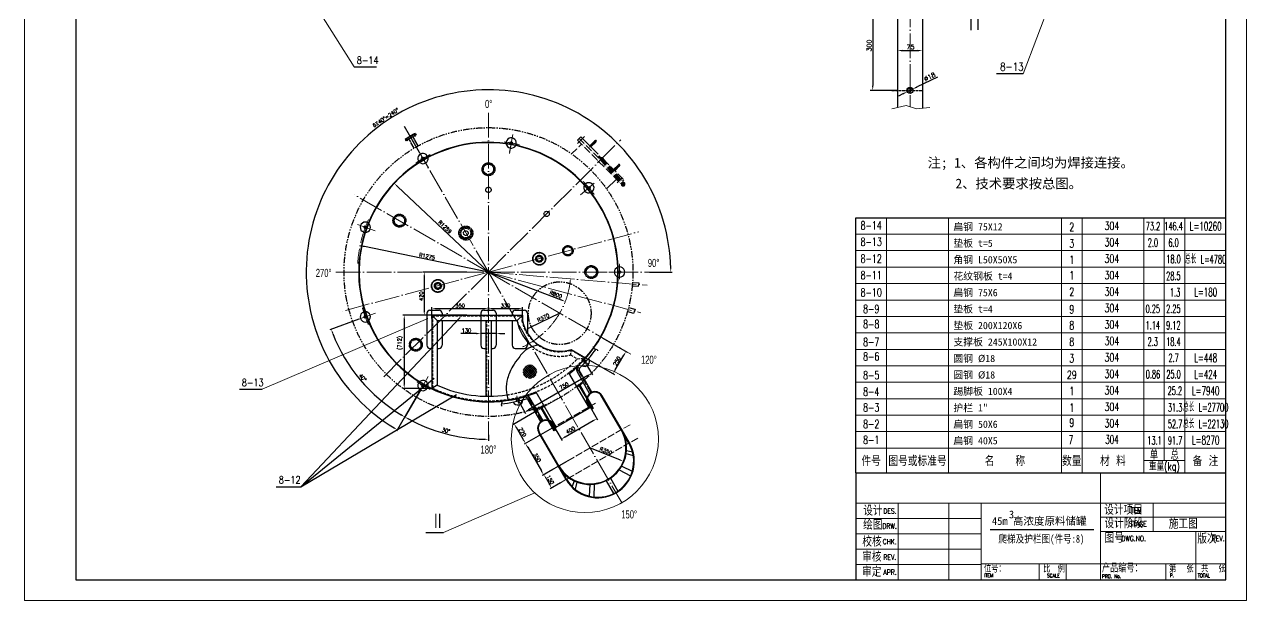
# Model space of a CAD drawing. Header units: inches. Extents: x 14786 to 39415, y 1343 to 18195.
# Drawn here: x 27528 to 39415, y 1384 to 6988 of the extents above; entities that cross this region are included whole.
import ezdxf
from ezdxf.enums import TextEntityAlignment as Align

# ---------------------------------------------------------------- set-up
doc = ezdxf.new("R2010")
doc.units = ezdxf.units.IN
doc.header["$MEASUREMENT"] = 0
for name, pattern in [('ACAD_ISO04W100', [30, 24, -3, 0, -3]), ('ACAD_ISO05W100', [33, 24, -3, 0, -3, 0, -3]), ('DASHED', [0.75, 0.5, -0.25]), ('PHANTOM', [2.5, 1.25, -0.25, 0.25, -0.25, 0.25, -0.25])]:
    doc.linetypes.add(name, pattern=pattern)
for name, color, linetype in [('1', 1, 'ACAD_ISO05W100'), ('2', 3, 'Continuous'), ('3', 2, 'DASHED'), ('4', 7, 'Continuous'), ('5', 6, 'PHANTOM')]:
    doc.layers.add(name, color=color, linetype=linetype)
for name, color, linetype, lineweight in [('TEXT', 3, 'Continuous', 15), ('图层1', 1, 'ACAD_ISO04W100', 18), ('尺寸线', 4, 'Continuous', 9), ('细实线', 4, 'Continuous', 18)]:
    doc.layers.add(name, color=color, linetype=linetype, lineweight=lineweight)
doc.styles.add('HZ', font='TXT', dxfattribs={"width": 0.8, "bigfont": 'HZTXT'})
doc.styles.add('ROMANS', font='ROMANS', dxfattribs={"bigfont": 'HZTXT'})
doc.styles.add('STYLE1', font='SimSun.ttf', dxfattribs={"height": 40})
doc.styles.add('TKFSD', font='mon', dxfattribs={"width": 0.7, "bigfont": 'fsd'})
doc.styles.add('TKGSH', font='romand', dxfattribs={"bigfont": 'gsh'})
doc.dimstyles.new('R30', dxfattribs={"dimscale": 30, "dimtxt": 1.2, "dimasz": 1.4, "dimexe": 0.5, "dimexo": 0, "dimgap": 0.4, "dimtad": 1, "dimdec": 0, "dimzin": 13, "dimdsep": 46, "dimtxsty": 'ROMANS', "dimcen": 30, "dimclrd": 1, "dimclre": 1, "dimclrt": 2, "dimadec": 0, "dimazin": 0, "dimtfac": 1, "dimtdec": 0, "dimtmove": 0, "dimatfit": 1, "dimfxl": 0, "dimtolj": 1, "dimtzin": 0, "dimarcsym": 0})
doc.dimstyles.get("Standard").update_dxf_attribs({"dimtxt": 1.8, "dimasz": 1.9, "dimexe": 1, "dimexo": 0.0625, "dimgap": 0.05, "dimtad": 1, "dimdec": 4, "dimzin": 0, "dimdsep": 46, "dimtxsty": 'ROMANS', "dimcen": 0.09, "dimclrd": 1, "dimclre": 1, "dimclrt": 2, "dimadec": 0, "dimazin": 0, "dimtfac": 1, "dimtdec": 4, "dimtofl": 0, "dimtmove": 0, "dimatfit": 3, "dimfxl": 0, "dimtolj": 1, "dimtzin": 0, "dimarcsym": 0})

# ---------------------------------------------------------------- blocks, each defined once
blk = doc.blocks.new('*D145')
at = {"layer": 'DEFPOINTS', "color": 0}
for p in [(33029, 2869), (33354, 2739)]:
    blk.add_point(p, dxfattribs=at)
at = {"layer": 'TEXT', "color": 1, "lineweight": -2}
blk.add_line((33029, 2869), (33315, 2755), dxfattribs=at)
at = {"layer": 'TEXT', "color": 1}
blk.add_solid([(33317, 2761), (33312, 2748), (33354, 2739)], dxfattribs=at)
at = {"layer": 'TEXT', "color": 2, "insert": (33183, 2840), "char_height": 36, "attachment_point": 5, "rotation": 338.1573, "style": 'ROMANS'}
blk.add_mtext('\\A1;R350', dxfattribs=at)
blk = doc.blocks.new('*D143')
at = {"color": 1, "lineweight": -2}
for p, q in [((32637, 3047), (32389, 2904)), ((32423, 2875), (32556, 2645)), ((32812, 2744), (32564, 2601))]:
    blk.add_line(p, q, dxfattribs=at)
at = {"color": 1}
for points in [[(32429, 2878), (32417, 2871), (32402, 2911)], [(32562, 2648), (32550, 2641), (32577, 2608)]]:
    blk.add_solid(points, dxfattribs=at)
at = {"layer": 'DEFPOINTS', "color": 0}
for p in [(32637, 3047), (32812, 2744), (32577, 2608)]:
    blk.add_point(p, dxfattribs=at)
at = {"color": 2, "insert": (32515, 2775), "char_height": 36, "attachment_point": 5, "rotation": 300, "style": 'ROMANS'}
blk.add_mtext('\\A1;350', dxfattribs=at)
blk = doc.blocks.new('*D144')
at = {"layer": 'DEFPOINTS', "color": 0}
for p in [(32666, 2660), (32741, 2530), (32655, 2480)]:
    blk.add_point(p, dxfattribs=at)
at = {"layer": 'TEXT', "color": 1, "lineweight": -2}
for p, q in [((32666, 2660), (32567, 2602)), ((32601, 2573), (32634, 2516)), ((32741, 2530), (32642, 2472))]:
    blk.add_line(p, q, dxfattribs=at)
at = {"layer": 'TEXT', "color": 1}
for points in [[(32607, 2577), (32595, 2570), (32580, 2610)], [(32640, 2520), (32628, 2513), (32655, 2480)]]:
    blk.add_solid(points, dxfattribs=at)
at = {"layer": 'TEXT', "color": 2, "insert": (32643, 2560), "char_height": 36, "attachment_point": 5, "rotation": 300, "style": 'ROMANS'}
blk.add_mtext('\\A1;150', dxfattribs=at)
blk = doc.blocks.new('*D146')
at = {"layer": 'DEFPOINTS', "color": 0}
for p in [(33042, 3246), (32696, 3046), (32749, 2954)]:
    blk.add_point(p, dxfattribs=at)
at = {"layer": 'TEXT', "color": 1, "lineweight": -2}
for p, q in [((33042, 3246), (33103, 3141)), ((33059, 3133), (32786, 2975)), ((32696, 3046), (32757, 2941))]:
    blk.add_line(p, q, dxfattribs=at)
at = {"layer": 'TEXT', "color": 1}
for points in [[(33056, 3139), (33063, 3127), (33096, 3154)], [(32782, 2981), (32789, 2969), (32749, 2954)]]:
    blk.add_solid(points, dxfattribs=at)
at = {"layer": 'TEXT', "color": 2, "insert": (32840, 3041), "char_height": 36, "attachment_point": 5, "rotation": 30, "style": 'ROMANS'}
blk.add_mtext('\\A1;400', dxfattribs=at)
blk = doc.blocks.new('*D142')
at = {"color": 1, "lineweight": -2}
for p, q in [((32527, 3238), (32279, 3094)), ((32381, 2948), (32313, 3066)), ((32637, 3047), (32389, 2904))]:
    blk.add_line(p, q, dxfattribs=at)
at = {"color": 1}
for points in [[(32319, 3069), (32307, 3062), (32292, 3102)], [(32387, 2951), (32375, 2944), (32402, 2911)]]:
    blk.add_solid(points, dxfattribs=at)
at = {"layer": 'DEFPOINTS', "color": 0}
for p in [(32527, 3238), (32292, 3102), (32637, 3047)]:
    blk.add_point(p, dxfattribs=at)
at = {"color": 2, "insert": (32373, 3022), "char_height": 36, "attachment_point": 5, "rotation": 300, "style": 'ROMANS'}
blk.add_mtext('\\A1;220', dxfattribs=at)
blk = doc.blocks.new('*D148')
at = {"color": 1, "lineweight": -2}
blk.add_line((32041, 4580), (31155, 5413), dxfattribs=at)
at = {"color": 1}
blk.add_solid([(31160, 5418), (31151, 5408), (31125, 5442)], dxfattribs=at)
at = {"layer": 'DEFPOINTS', "color": 0}
for p in [(31125, 5442), (32041, 4580)]:
    blk.add_point(p, dxfattribs=at)
at = {"color": 2, "insert": (31619, 5018), "char_height": 36, "attachment_point": 5, "rotation": 316.7479, "style": 'ROMANS'}
blk.add_mtext('\\A1;R1259', dxfattribs=at)
blk = doc.blocks.new('*D149')
at = {"color": 1, "lineweight": -2}
blk.add_line((32734, 4180), (32439, 4036), dxfattribs=at)
at = {"color": 1}
blk.add_solid([(32436, 4043), (32442, 4030), (32401, 4018)], dxfattribs=at)
at = {"layer": 'DEFPOINTS', "color": 0}
for p in [(32734, 4180), (32401, 4018)]:
    blk.add_point(p, dxfattribs=at)
at = {"color": 2, "insert": (32574, 4135), "char_height": 36, "attachment_point": 5, "rotation": 25.8839, "style": 'ROMANS'}
blk.add_mtext('\\A1;R370', dxfattribs=at)
blk = doc.blocks.new('*D150')
at = {"color": 1, "lineweight": -2}
blk.add_line((32041, 4580), (32749, 4308), dxfattribs=at)
at = {"color": 1}
blk.add_solid([(32752, 4315), (32747, 4302), (32788, 4293)], dxfattribs=at)
at = {"layer": 'DEFPOINTS', "color": 0}
for p in [(32041, 4580), (32788, 4293)]:
    blk.add_point(p, dxfattribs=at)
at = {"color": 2, "insert": (32696, 4361), "char_height": 36, "attachment_point": 5, "rotation": 339.0203, "style": 'ROMANS'}
blk.add_mtext('\\A1;R800', dxfattribs=at)
blk = doc.blocks.new('*D151')
at = {"color": 1, "lineweight": -2}
for p, q in [((33155, 3936), (33392, 3800)), ((33030, 3720), (33267, 3583)), ((33275, 3627), (33358, 3771))]:
    blk.add_line(p, q, dxfattribs=at)
at = {"color": 1}
for points in [[(33352, 3774), (33364, 3767), (33379, 3807)], [(33269, 3631), (33281, 3624), (33254, 3591)]]:
    blk.add_solid(points, dxfattribs=at)
at = {"layer": 'DEFPOINTS', "color": 0}
for p in [(33155, 3936), (33379, 3807), (33030, 3720)]:
    blk.add_point(p, dxfattribs=at)
at = {"color": 2, "insert": (33291, 3714), "char_height": 36, "attachment_point": 5, "rotation": 60, "style": 'ROMANS'}
blk.add_mtext('\\A1;250', dxfattribs=at)
blk = doc.blocks.new('*D152')
at = {"color": 1, "lineweight": -2}
for p, q in [((33008, 3572), (32431, 3239)), ((32995, 3678), (33052, 3580)), ((32346, 3303), (32402, 3205))]:
    blk.add_line(p, q, dxfattribs=at)
at = {"color": 1}
for points in [[(33004, 3578), (33011, 3566), (33044, 3593)], [(32428, 3245), (32435, 3233), (32395, 3218)]]:
    blk.add_solid(points, dxfattribs=at)
at = {"layer": 'DEFPOINTS', "color": 0}
for p in [(32995, 3678), (32346, 3303), (32395, 3218)]:
    blk.add_point(p, dxfattribs=at)
at = {"color": 2, "insert": (32776, 3473), "char_height": 36, "attachment_point": 5, "rotation": 30, "style": 'ROMANS'}
blk.add_mtext('\\A1;750', dxfattribs=at)
blk = doc.blocks.new('*D153')
at = {"color": 1, "lineweight": -2}
for p, q in [((31379, 3432), (31220, 3157)), ((32041, 2996), (32041, 2937))]:
    blk.add_line(p, q, dxfattribs=at)
blk.add_arc((32041, 4580), 1627, 241.4787, 268.5213, dxfattribs=at)
at = {"color": 1}
for points in [[(31261, 3144), (31268, 3156), (31228, 3170)], [(32000, 2960), (31999, 2946), (32041, 2952)]]:
    blk.add_solid(points, dxfattribs=at)
at = {"layer": 'DEFPOINTS', "color": 0}
for p in [(32041, 6127), (31456, 3565), (31379, 3432), (31485, 3050), (32041, 2996)]:
    blk.add_point(p, dxfattribs=at)
at = {"color": 2, "insert": (31628, 3038), "char_height": 36, "attachment_point": 5, "rotation": 345, "style": 'ROMANS'}
blk.add_mtext('\\A1;30°', dxfattribs=at)
blk = doc.blocks.new('*D154')
at = {"color": 1, "lineweight": -2}
blk.add_line((30779, 4120), (30498, 4018), dxfattribs=at)
blk.add_arc((32041, 4579), 1628, 201.4786, 238.5214, dxfattribs=at)
at = {"color": 1}
for points in [[(30520, 3981), (30533, 3986), (30512, 4023)], [(31195, 3198), (31188, 3185), (31227, 3170)]]:
    blk.add_solid(points, dxfattribs=at)
at = {"layer": 'DEFPOINTS', "color": 0}
for p in [(30943, 4180), (30779, 4120), (30681, 3685), (31378, 3432), (31147, 3032)]:
    blk.add_point(p, dxfattribs=at)
at = {"color": 2, "insert": (30818, 3553), "char_height": 36, "attachment_point": 5, "rotation": 310, "style": 'ROMANS'}
blk.add_mtext('\\A1;40°', dxfattribs=at)
blk = doc.blocks.new('*D155')
at = {"color": 1, "lineweight": -2}
for p, q in [((31491, 4129), (31491, 4239)), ((31533, 4224), (31999, 4224)), ((32041, 4234), (32041, 4209))]:
    blk.add_line(p, q, dxfattribs=at)
at = {"color": 1}
for points in [[(31533, 4231), (31533, 4217), (31491, 4224)], [(31999, 4231), (31999, 4217), (32041, 4224)]]:
    blk.add_solid(points, dxfattribs=at)
at = {"layer": 'DEFPOINTS', "color": 0}
for p in [(32041, 4234), (32041, 4224), (31491, 4129)]:
    blk.add_point(p, dxfattribs=at)
at = {"color": 2, "insert": (31766, 4254), "char_height": 36, "attachment_point": 5, "style": 'ROMANS'}
blk.add_mtext('\\A1;550', dxfattribs=at)
blk = doc.blocks.new('*D156')
at = {"color": 1, "lineweight": -2}
for p, q in [((32041, 4186), (32041, 4239)), ((32083, 4224), (32329, 4224)), ((32371, 4160), (32371, 4239))]:
    blk.add_line(p, q, dxfattribs=at)
at = {"color": 1}
for points in [[(32083, 4231), (32083, 4217), (32041, 4224)], [(32329, 4231), (32329, 4217), (32371, 4224)]]:
    blk.add_solid(points, dxfattribs=at)
at = {"layer": 'DEFPOINTS', "color": 0}
for p in [(32041, 4186), (32371, 4224), (32371, 4160)]:
    blk.add_point(p, dxfattribs=at)
at = {"color": 2, "insert": (32206, 4254), "char_height": 36, "attachment_point": 5, "style": 'ROMANS'}
blk.add_mtext('\\A1;330', dxfattribs=at)
blk = doc.blocks.new('*D157')
at = {"color": 1, "lineweight": -2}
for p, q in [((31831, 4580), (31402, 4580)), ((31417, 4538), (31417, 4202)), ((31831, 4160), (31402, 4160))]:
    blk.add_line(p, q, dxfattribs=at)
at = {"color": 1}
for points in [[(31410, 4538), (31424, 4538), (31417, 4580)], [(31410, 4202), (31424, 4202), (31417, 4160)]]:
    blk.add_solid(points, dxfattribs=at)
at = {"layer": 'DEFPOINTS', "color": 0}
for p in [(31831, 4580), (31417, 4160), (31831, 4160)]:
    blk.add_point(p, dxfattribs=at)
at = {"color": 2, "insert": (31387, 4345), "char_height": 36, "attachment_point": 5, "rotation": 90, "style": 'ROMANS'}
blk.add_mtext('\\A1;420', dxfattribs=at)
blk = doc.blocks.new('*D158')
at = {"color": 1, "lineweight": -2}
blk.add_line((32041, 4580), (30834, 4828), dxfattribs=at)
at = {"color": 1}
blk.add_solid([(30835, 4835), (30832, 4821), (30793, 4836)], dxfattribs=at)
at = {"layer": 'DEFPOINTS', "color": 0}
for p in [(30793, 4836), (32041, 4580)]:
    blk.add_point(p, dxfattribs=at)
at = {"color": 2, "insert": (31444, 4733), "char_height": 36, "attachment_point": 5, "rotation": 348.388, "style": 'ROMANS'}
blk.add_mtext('\\A1;R1275', dxfattribs=at)
blk = doc.blocks.new('*D159')
at = {"color": 1, "lineweight": -2}
for p, q in [((31966, 4179), (31966, 3966)), ((32116, 4169), (32116, 3966)), ((31924, 3981), (31771, 3981)), ((32116, 3981), (31966, 3981)), ((32158, 3981), (32200, 3981))]:
    blk.add_line(p, q, dxfattribs=at)
at = {"color": 1}
for points in [[(31924, 3988), (31924, 3974), (31966, 3981)], [(32158, 3988), (32158, 3974), (32116, 3981)]]:
    blk.add_solid(points, dxfattribs=at)
at = {"layer": 'DEFPOINTS', "color": 0}
for p in [(31966, 4179), (32116, 4169), (31966, 3981)]:
    blk.add_point(p, dxfattribs=at)
at = {"color": 2, "insert": (31827, 4011), "char_height": 36, "attachment_point": 5, "style": 'ROMANS'}
blk.add_mtext('\\A1;130', dxfattribs=at)
blk = doc.blocks.new('*D160')
at = {"color": 1, "lineweight": -2}
for p, q in [((31497, 4160), (31207, 4160)), ((31222, 4118), (31222, 3490)), ((31491, 3448), (31207, 3448))]:
    blk.add_line(p, q, dxfattribs=at)
at = {"color": 1}
for points in [[(31215, 4118), (31229, 4118), (31222, 4160)], [(31215, 3490), (31229, 3490), (31222, 3448)]]:
    blk.add_solid(points, dxfattribs=at)
at = {"layer": 'DEFPOINTS', "color": 0}
for p in [(31497, 4160), (31222, 3448), (31491, 3448)]:
    blk.add_point(p, dxfattribs=at)
at = {"color": 2, "insert": (31182, 3890), "char_height": 36, "attachment_point": 5, "rotation": 90, "style": 'ROMANS'}
blk.add_mtext('\\A1;(712)', dxfattribs=at)
blk = doc.blocks.new('*D220')
at = {"layer": '4', "color": 1, "lineweight": -2}
for p, q in [((36410, 6477), (36211, 6380)), ((36072, 6313), (36029, 6292)), ((36115, 6334), (36168, 6360))]:
    blk.add_line(p, q, dxfattribs=at)
at = {"layer": '4', "color": 1}
for points in [[(36069, 6320), (36076, 6306), (36115, 6334)], [(36208, 6388), (36215, 6373), (36168, 6360)]]:
    blk.add_solid(points, dxfattribs=at)
at = {"layer": 'DEFPOINTS', "color": 0}
for p in [(36115, 6334), (36168, 6360)]:
    blk.add_point(p, dxfattribs=at)
at = {"layer": '4', "color": 2, "insert": (36333, 6479), "char_height": 45, "attachment_point": 5, "rotation": 25.9618, "style": 'ROMANS'}
blk.add_mtext('\\A1;%%c18', dxfattribs=at)
blk = doc.blocks.new('*D186')
at = {"layer": '4', "color": 1, "lineweight": -2}
for p, q in [((36020, 6804), (36020, 6709)), ((36263, 6804), (36263, 6709)), ((36068, 6734), (36216, 6734))]:
    blk.add_line(p, q, dxfattribs=at)
at = {"layer": '4', "color": 1}
for points in [[(36068, 6742), (36068, 6726), (36020, 6734)], [(36216, 6742), (36216, 6726), (36263, 6734)]]:
    blk.add_solid(points, dxfattribs=at)
at = {"layer": 'DEFPOINTS', "color": 0}
for p in [(36020, 6806), (36263, 6806), (36263, 6734)]:
    blk.add_point(p, dxfattribs=at)
at = {"layer": '4', "color": 2, "insert": (36147, 6769), "char_height": 45, "attachment_point": 5, "style": 'ROMANS'}
blk.add_mtext('\\A1;75', dxfattribs=at)
blk = doc.blocks.new('*D183')
at = {"layer": '4', "color": 1, "lineweight": -2}
for p, q in [((36019, 7319), (35754, 7319)), ((35779, 7271), (35779, 6394)), ((36019, 6347), (35754, 6347))]:
    blk.add_line(p, q, dxfattribs=at)
at = {"layer": '4', "color": 1}
for points in [[(35771, 7271), (35787, 7271), (35779, 7319)], [(35771, 6394), (35787, 6394), (35779, 6347)]]:
    blk.add_solid(points, dxfattribs=at)
at = {"layer": 'DEFPOINTS', "color": 0}
for p in [(36020, 7319), (35779, 6347), (36020, 6347)]:
    blk.add_point(p, dxfattribs=at)
at = {"layer": '4', "color": 2, "insert": (35744, 6783), "char_height": 45, "attachment_point": 5, "rotation": 90, "style": 'ROMANS'}
blk.add_mtext('\\A1;300', dxfattribs=at)

msp = doc.modelspace()

# ---------------------------------------------------------------- hatches: boundary and pattern name
at = {"layer": '4', "linetype": 'Continuous'}
h = msp.add_hatch(dxfattribs=at)
h.set_pattern_fill('ANSI31', color=256, scale=129.600259, style=0)
h.set_pattern_definition([(45, (17136.521, -1677.642), (-11.455153, 11.455153), [])])
h.paths.add_polyline_path([(36171.5, 6346.6), (36141.7, 6346.6), (36141.7, 6316.8, 0.4142136)])
h.paths.add_polyline_path([(36141.7, 6376.4), (36141.7, 6346.6), (36171.5, 6346.6, 0.4142136)])
h.paths.add_polyline_path([(36141.7, 6376.4, 0.4142136), (36111.9, 6346.6), (36141.7, 6346.6)])
h.paths.add_polyline_path([(36141.7, 6346.6), (36111.9, 6346.6, 0.4142136), (36141.7, 6316.8)])
at = {"layer": '尺寸线'}
h = msp.add_hatch(dxfattribs=at)
h.set_pattern_fill('NET', color=256, scale=120, angle=45, style=0)
h.set_pattern_definition([(45, (25507.836, 7021.659), (-10.606602, 10.606602), []), (135, (25507.836, 7021.659), (-10.606602, -10.606602), [])])
h.paths.add_polyline_path([(32510.6, 3611.3, 1), (32377, 3611.3, 1)])

# ---------------------------------------------------------------- linework, layer by layer
for p, q in [((28028.1, 17994.5), (28028.1, 1584.1)), ((39215.2, 1584.1), (39215.2, 17994.5)), ((35614.2, 2867.1), (35614.2, 5108)), ((35614.2, 5108), (39215.2, 5108)), ((31441.4, 4178.5), (31441.4, 3866.8)), ((31471.4, 4208.5), (31561.4, 4208.5)), ((31591.4, 4178.5), (31591.4, 4159.6)), ((31966.4, 4178.5), (31966.4, 4159.6)), ((31996.4, 4208.5), (32086.4, 4208.5)), ((32116.4, 4178.5), (32116.4, 4159.6)), ((32271.4, 4178.5), (32271.4, 4159.6)), ((32301.4, 4208.5), (32391.4, 4208.5)), ((32421.4, 4178.5), (32421.4, 3982)), ((31491.4, 4159.6), (31491.4, 3447.7)), ((31491.4, 4159.6), (32371.4, 4159.6)), ((31541.4, 4109.6), (31491.4, 4159.6)), ((31541.4, 4109.6), (31541.4, 3479.4)), ((31541.4, 4109.6), (32321.4, 4109.6)), ((31591.4, 4109.6), (31591.4, 3866.8)), ((31966.4, 4109.6), (31966.4, 3866.8)), ((32016.4, 4109.6), (32016.4, 3371.4)), ((32066.4, 4109.6), (32066.4, 3371.4)), ((32116.4, 4109.6), (32116.4, 3866.8)), ((32271.4, 4109.6), (32271.4, 3866.8)), ((32321.4, 4109.6), (32371.4, 4159.6)), ((32321.4, 4109.6), (32321.4, 4102.3)), ((32371.4, 4159.6), (32371.4, 4107.1)), ((32421.4, 4109.6), (32421.4, 3982)), ((31471.4, 3836.8), (31491.4, 3836.8)), ((31541.4, 3836.8), (31561.4, 3836.8)), ((31996.4, 3836.8), (32016.4, 3836.8)), ((32066.4, 3836.8), (32086.4, 3836.8)), ((32301.4, 3836.8), (32391.4, 3836.8)), ((32421.4, 3899.4), (32421.4, 3866.8)), ((32845.4, 3826.7), (32984.6, 3746.4)), ((32821.3, 3598.9), (33020.2, 3254.3)), ((33025.7, 3399.7), (32903.2, 3612)), ((33047.4, 3412.2), (32924.8, 3624.5)), ((31541.4, 3479.4), (31491.4, 3447.7)), ((32921.4, 3475.4), (32996.6, 3345.2)), ((32929.4, 3481.6), (32999.7, 3359.8)), ((32952.3, 3506.2), (32954.8, 3501.8)), ((32549.4, 3124.7), (32426.9, 3337)), ((32571.1, 3137.2), (32448.5, 3349.5)), ((32500.9, 3413.8), (32699.8, 3069.3)), ((33002.1, 3335.7), (33050.8, 3251.4)), ((33003.9, 3352.5), (33059.4, 3256.4)), ((33332, 3044.2), (33142, 3373.3)), ((33412.2, 2917.3), (33147.2, 3376.3)), ((32515.6, 3254.1), (32518.2, 3249.7)), ((32548.3, 3261.6), (32618.7, 3139.8)), ((32557.7, 3265.4), (32632.9, 3135.2)), ((32699.8, 3069.3), (33020.2, 3254.3)), ((33006.9, 3295.3), (33017.4, 3277.1)), ((33009.6, 3272.6), (33022.6, 3280.1)), ((33020.8, 3303.3), (33012.1, 3298.3)), ((33012.1, 3298.3), (33042.1, 3246.4)), ((33018.6, 3257), (33031.6, 3264.5)), ((33042.1, 3246.4), (33059.4, 3256.4)), ((32622.9, 3132.5), (32678.4, 3036.4)), ((32638.3, 3125.7), (32687, 3041.4)), ((32657, 3093.3), (32665.7, 3098.3)), ((32657, 3093.3), (32687, 3041.4)), ((32665.7, 3098.3), (32695.7, 3046.4)), ((32670.9, 3101.3), (32681.4, 3083.1)), ((32795.6, 2561.3), (32530.6, 3020.3)), ((32725.8, 2694.2), (32535.8, 3023.3)), ((32676.2, 3080.1), (32689.2, 3087.6)), ((32695.7, 3046.4), (32678.4, 3036.4)), ((32685.2, 3064.5), (32698.2, 3072)), ((32687, 3041.4), (32695.7, 3046.4)), ((33407, 2914.3), (33364.6, 2987.9)), ((35614.2, 2627), (35614.2, 2867.1)), ((33380.4, 2813), (33449.7, 2793.6)), ((33383.9, 2842.6), (33441.5, 2831.5)), ((32800.8, 2564.3), (32758.3, 2637.9)), ((33314.2, 2656.2), (33423.7, 2597)), ((33337.2, 2691.2), (33440, 2641.7)), ((35614.2, 2627), (35614.2, 1584.1)), ((35614.2, 2627), (39215.2, 2627)), ((35614.2, 2627), (39215.8, 2627)), ((39215.2, 1584.1), (39215.2, 2627)), ((32874.5, 2548.5), (32855.2, 2493)), ((32901.8, 2536.7), (32884.1, 2467)), ((33028.9, 2513.2), (33020.4, 2399.4)), ((33070.7, 2515.7), (33067.3, 2391.2)), ((33184.8, 2549.2), (33256.8, 2424.5)), ((33228.1, 2574.2), (33300.1, 2449.5)), ((36921.2, 2074), (37928.3, 2074)), ((28028.1, 1584.1), (39215.2, 1584.1)), ((35614.2, 1584.1), (39215.2, 1584.1))]:
    msp.add_line(p, q)
at = {"color": 1}
for p, q in [((31369.7, 5743), (31223.8, 5995.8)), ((33609.1, 4579.6), (33829.4, 4579.6)), ((31378.4, 3431.8), (31147.4, 3031.7))]:
    msp.add_line(p, q, dxfattribs=at)
for centre in [(32262.8, 5835.3), (31403.9, 5683.8), (33018.1, 5399.2), (30843.3, 5015.7), (33316.4, 4579.6), (30843.3, 4143.6), (31403.9, 3475.4)]:
    msp.add_circle(centre, 12.5)
for centre, radius, start, end in [((32041.4, 4579.6), 1773, 1.16339, 120), ((32041.3, 4579.9), 1772.7, 120, 238.83642)]:
    msp.add_arc(centre, radius, start, end, dxfattribs=at)
for centre, radius, start, end in [((32041.4, 4579.6), 1262.5, 308.42616, 291.57384), ((32041.4, 4579.6), 1258.5, 308.45313, 291.54687), ((32262.8, 5835.3), 50, 334.43197, 185.56803), ((32262.8, 5835.3), 50, 190.3328, 329.66719), ((31403.9, 5683.8), 50, 14.43197, 225.56803), ((31403.9, 5683.8), 50, 230.3328, 9.66719), ((33018.1, 5399.2), 50, 150.33281, 289.6672), ((33018.1, 5399.2), 50, 294.43197, 145.56803), ((30843.3, 5015.7), 50, 54.43219, 265.56825), ((30843.3, 5015.7), 50, 270.33302, 49.66742), ((33316.4, 4579.6), 50, 110.33258, 249.66698), ((33316.4, 4579.6), 50, 254.43175, 105.56781), ((30843.3, 4143.6), 50, 94.43197, 305.56803), ((30843.3, 4143.6), 50, 310.33281, 89.6672), ((31471.4, 4178.5), 30, 90, 180), ((31561.4, 4178.5), 30, 0, 90), ((31996.4, 4178.5), 30, 90, 180), ((32086.4, 4178.5), 30, 0, 90), ((32301.4, 4178.5), 30, 90, 180), ((32391.4, 4178.5), 30, 360, 90), ((32734.2, 4179.6), 420, 190.60928, 230.96268), ((32734.2, 4179.6), 370, 191.30561, 287.49336), ((31471.4, 3866.8), 30, 180, 270), ((31561.4, 3866.8), 30, 270, 360), ((31996.4, 3866.8), 30, 180, 270), ((32086.4, 3866.8), 30, 270, 360), ((32301.4, 3866.8), 30, 180, 270), ((32391.4, 3866.8), 30, 270, 360), ((32041.4, 4579.6), 1287.5, 313.51598, 324.40355), ((32975.5, 3711.8), 50, 240.49696, 33.71231), ((32940, 3633.3), 42.5, 133.51598, 210), ((32940, 3633.3), 17.5, 133.51598, 210), ((32041.4, 4579.6), 1287.5, 313.51598, 314.89309), ((31403.9, 3475.4), 50, 134.43197, 345.56803), ((31403.9, 3475.4), 50, 350.33281, 129.6672), ((32041.4, 4579.6), 1208.5, 245.56026, 278.51809), ((31940.9, 4753.7), 1606, 306.61476, 309.03115), ((31940.9, 4753.7), 1611, 306.59414, 309.00289), ((32041.4, 4579.6), 1287.5, 275.59645, 286.48402), ((32326, 3336.8), 50, 206.28769, 359.50304), ((32411.7, 3328.3), 42.5, 30, 106.48402), ((32411.7, 3328.3), 17.5, 30, 106.48402), ((33077.1, 3335.8), 81, 30, 210), ((33077.1, 3335.8), 75, 30, 210), ((31940.9, 4753.7), 1606, 290.96885, 293.38524), ((31940.9, 4753.7), 1611, 290.99711, 293.40586), ((32600.8, 3060.8), 81, 30, 210), ((32600.8, 3060.8), 75, 30, 210), ((33028.9, 2869.2), 356, 210, 30), ((33028.9, 2869.2), 350, 210, 30), ((33103.9, 2739.3), 356, 210, 30), ((33103.9, 2739.3), 350, 210, 30)]:
    msp.add_arc(centre, radius, start, end)
for points in [[(33820, 4615.7), (33808, 4615.6), (33814.4, 4579.6)], [(31127, 3068.1), (31120.9, 3057.8), (31154.9, 3044.7)]]:
    msp.add_solid(points, dxfattribs=at)
at = {"layer": '1'}
msp.add_line((35966.2, 6346.6), (36263.2, 6346.6), dxfattribs=at)
at = {"layer": '1', "ltscale": 10}
for p, q in [((31330.5, 5926.6), (31230.3, 5868.8)), ((31230.3, 5868.8), (31237.3, 5856.7)), ((31237, 5885.9), (31254.6, 5855.4)), ((31337.5, 5914.5), (31237.3, 5856.7)), ((31249.3, 5879.7), (31250, 5882.5)), ((31308.8, 5916.4), (31250, 5882.5)), ((31285, 5844.8), (31267.9, 5874.3)), ((31319.5, 5785), (31287.5, 5840.4)), ((31324, 5867.3), (31306.9, 5896.8)), ((31311.6, 5915.7), (31308.8, 5916.4)), ((31312.4, 5929.3), (31329.9, 5898.9)), ((31358.5, 5807.5), (31326.5, 5862.9)), ((31330.5, 5926.6), (31337.5, 5914.5)), ((32939, 5896.6), (32905.9, 5863.5)), ((32908, 5830.5), (32975.2, 5897.7)), ((32939, 5896.6), (33144.6, 5690.9)), ((33024.8, 5794.7), (33092.2, 5862.1)), ((33038.5, 5797.1), (33085.7, 5844.3)), ((33155.9, 5663.6), (33112.1, 5707.4)), ((33115.5, 5696.7), (33128.7, 5683.5)), ((33122.9, 5704), (33136.1, 5690.8)), ((33166.3, 5668.4), (33147.3, 5652)), ((33190.2, 5388.5), (33285.5, 5483.8)), ((33358.4, 5477.2), (33343.8, 5462.7)), ((33326, 5444.8), (33325.3, 5444.1)), ((33369.3, 5451.4), (33334.8, 5417)), ((33334.8, 5451.1), (33366, 5419.9))]:
    msp.add_line(p, q, dxfattribs=at)
at = {"layer": '1', "ltscale": 3}
for p, q in [((32905.9, 5863.5), (33325.3, 5444.1)), ((32922.4, 5880), (33129.5, 5673)), ((33027.2, 5808.4), (33074.4, 5855.6)), ((32850.3, 5728.4), (32945.6, 5823.8)), ((33130.1, 5671.9), (33342.3, 5425.8)), ((33140.5, 5679), (33351.9, 5434)), ((33150.5, 5686.7), (33361.4, 5442.3)), ((33160.8, 5674.8), (33358.4, 5477.2)), ((33256.6, 5562.9), (33324, 5630.3)), ((33259, 5576.6), (33306.2, 5623.8)), ((33270.3, 5565.3), (33317.5, 5612.5)), ((33292.2, 5446.2), (33359.4, 5513.4))]:
    msp.add_line(p, q, dxfattribs=at)
at = {"layer": '1', "ltscale": 10}
msp.add_lwpolyline([(33140.5, 5688.5), (33132.3, 5683.8), (33132.3, 5674.3), (33140.5, 5669.6), (33148.7, 5674.3), (33148.7, 5683.8)], close=True, dxfattribs=at)
for centre, radius in [((33140.5, 5679), 8.19), ((33140.5, 5679), 4.15), ((33351.9, 5434), 12.6)]:
    msp.add_circle(centre, radius, dxfattribs=at)
for centre, radius, start, end in [((33080, 5849.9), 8, 315, 135), ((33119.2, 5700.4), 5.22, 45, 225), ((33140.5, 5679), 12.6, 37.69854, 226.98902), ((33351.9, 5434), 17, 178.46063, 83.09685)]:
    msp.add_arc(centre, radius, start, end, dxfattribs=at)
at = {"layer": '1', "ltscale": 3}
msp.add_arc((33311.8, 5618.2), 8, 315, 135, dxfattribs=at)
at = {"layer": '2'}
for q in [(31767.5, 4138.4), (31513.5, 3546.9), (31729.2, 3386.9)]:
    msp.add_line((30214.7, 2491.6), q, dxfattribs=at)
for points in [[(32532, 3869.8), (32434.9, 3839), (32374.5, 3793.5), (32335.8, 3745.9), (32277.5, 3662.7), (32226.9, 3545.2), (32213.8, 3436.4), (32231.2, 3335.5)], [(33060.4, 3857.3), (33074.9, 3832.9), (33098.1, 3826.6), (33103.5, 3812.6)], [(32157.5, 3336), (32171.3, 3311.3), (32165.3, 3288), (32174.6, 3276.4)]]:
    msp.add_spline(points, degree=3, dxfattribs=at)
at = {"layer": '3', "ltscale": 50}
for p, q in [((31496.4, 4154.6), (31496.4, 3450.8)), ((31496.4, 4154.6), (32366.4, 4154.6)), ((32021.4, 4109.6), (32021.4, 3371.3)), ((32366.4, 4154.6), (32366.4, 4106.6)), ((32845.4, 3826.7), (32838.8, 3772.9)), ((32842.9, 3822.4), (32976.6, 3745.2)), ((32838.8, 3772.9), (32905.2, 3734.5)), ((32905.2, 3734.5), (32984.6, 3746.4))]:
    msp.add_line(p, q, dxfattribs=at)
at = {"layer": '3', "ltscale": 20}
for centre in [(32975.5, 3711.8), (32326, 3336.8)]:
    msp.add_circle(centre, 12.5, dxfattribs=at)
at = {"layer": '3', "ltscale": 50}
for centre, radius, start, end in [((32734.2, 4179.6), 375, 191.22974, 287.49336), ((32734.2, 4179.6), 420, 230.96268, 284.41531), ((32041.4, 4579.6), 1253.5, 244.22671, 318.2688), ((32041.4, 4579.6), 1208.5, 278.51809, 315.62652)]:
    msp.add_arc(centre, radius, start, end, dxfattribs=at)
at = {"layer": '4'}
for p, q in [((36020.2, 7793.1), (36020.2, 6179.9)), ((30733.4, 6576), (30952, 6576)), ((37242.3, 6508), (36984.6, 6508)), ((29620.9, 3440.4), (29839.6, 3440.4)), ((29976.1, 2491.6), (30214.7, 2491.6)), ((31433.5, 2046.7), (31602.9, 2046.7))]:
    msp.add_line(p, q, dxfattribs=at)
at = {"layer": '4', "linetype": 'Continuous'}
msp.add_line((36263.2, 7318.6), (36263.2, 6172.3), dxfattribs=at)
msp.add_circle((36141.7, 6346.6), 29.8, dxfattribs=at)
at = {"layer": '5'}
for p, q in [((36734.6, 7642.1), (36734.6, 6931.2)), ((36801.8, 7642.1), (36801.8, 6936))]:
    msp.add_line(p, q, dxfattribs=at)
at = {"layer": '5', "ltscale": 50}
for p, q in [((33440, 4446.1), (33501.3, 4441)), ((33442.8, 4479.2), (33504.1, 4474.1)), ((33501.3, 4441), (33502.7, 4457.5)), ((33504.1, 4474.1), (33502.7, 4457.5)), ((33393.3, 4197.1), (33458, 4179.7)), ((33403.5, 4235), (33468.1, 4217.7)), ((33458, 4179.7), (33463, 4198.7)), ((33468.1, 4217.7), (33463, 4198.7))]:
    msp.add_line(p, q, dxfattribs=at)
for centre, radius in [((32041.4, 4579.6), 1405), ((32734.2, 4179.6), 305)]:
    msp.add_circle(centre, radius, dxfattribs=at)
at = {"layer": '5', "ltscale": 10}
for centre, radius in [((32041.4, 5579.6), 62.8), ((32041.4, 5579.6), 59.1), ((32041.4, 5579.6), 50), ((32041.4, 5379.6), 25.7), ((31175.4, 5079.6), 62.8), ((31175.4, 5079.6), 59.1), ((31175.4, 5079.6), 50), ((32607.1, 5145.3), 25.7), ((31821.1, 4958.8), 68.4), ((31821.1, 4958.8), 56.9), ((31821.1, 4958.8), 47.9), ((31821.1, 4958.8), 22.5), ((32535.2, 4708.7), 62.8), ((32535.2, 4708.7), 59.1), ((32814.1, 4786.7), 50.3), ((32814.1, 4786.7), 47.3), ((32814.1, 4786.7), 40), ((32535.2, 4708.7), 34.2), ((32535.2, 4708.7), 31.6), ((32535.2, 4708.7), 23.4), ((33041.4, 4579.6), 62.8), ((33041.4, 4579.6), 59.1), ((33041.4, 4579.6), 50), ((31549.3, 4444.5), 62.8), ((31549.3, 4444.5), 59.1), ((31549.3, 4444.5), 34.2), ((31549.3, 4444.5), 31.6), ((31549.3, 4444.5), 23.4), ((31334.3, 3872.5), 62.8), ((31334.3, 3872.5), 59.1), ((31334.3, 3872.5), 50)]:
    msp.add_circle(centre, radius, dxfattribs=at)
at = {"layer": 'TEXT'}
for p, q in [((27527.8, 18194.6), (27527.8, 1383.9)), ((39415.3, 1383.9), (39415.3, 18194.6)), ((37242.3, 6508), (37509.4, 7208.6)), ((30733.4, 6576), (30416.4, 7078.8)), ((35914.4, 2867.1), (35914.4, 5108)), ((36514.6, 2867.1), (36514.6, 5108)), ((37615.1, 2867.1), (37615.1, 5108)), ((37815.2, 2867.1), (37815.2, 5108)), ((38415.5, 2867.1), (38415.5, 5108)), ((38615.5, 2867.1), (38615.5, 5108)), ((38815.6, 2867.1), (38815.6, 5108)), ((35614.2, 4948), (39215.2, 4948)), ((35614.2, 4787.9), (39215.2, 4787.9)), ((35614.2, 4627.8), (39215.2, 4627.8)), ((35614.2, 4467.8), (39215.2, 4467.8)), ((35614.2, 4307.7), (39215.2, 4307.7)), ((29839.6, 3440.4), (31450.7, 4129.1)), ((35614.2, 4147.6), (39215.2, 4147.6)), ((35614.2, 3987.6), (39215.2, 3987.6)), ((35614.2, 3827.5), (39215.2, 3827.5)), ((35614.2, 3667.4), (39215.2, 3667.4)), ((35614.2, 3507.3), (39215.2, 3507.3)), ((35614.2, 3347.3), (39215.2, 3347.3)), ((35614.2, 3187.2), (39215.2, 3187.2)), ((35614.2, 3027.1), (39215.2, 3027.1)), ((35614.2, 2867.1), (39215.2, 2867.1)), ((39215.2, 2867.1), (35614.2, 2867.1)), ((35914.4, 2627), (35914.4, 2867.1)), ((36514.6, 2627), (36514.6, 2867.1)), ((37615.1, 2627), (37615.1, 2867.1)), ((37815.2, 2627), (37815.2, 2867.1)), ((38415.5, 2627), (38415.5, 2867.1)), ((38615.5, 2747), (38615.5, 2867.1)), ((38815.6, 2627), (38815.6, 2867.1)), ((38415.5, 2747), (38815.6, 2747)), ((31602.9, 2046.7), (32491.5, 2431.7)), ((27527.8, 1383.9), (39415.3, 1383.9))]:
    msp.add_line(p, q, dxfattribs=at)
msp.add_lwpolyline([(35963.9, 6165.8), (36105.9, 6201.3), (36205.3, 6165.8), (36333, 6180)], dxfattribs=at)
msp.add_circle((32979.2, 2955.4), 715.6, dxfattribs=at)
at = {"layer": '图层1', "ltscale": 10}
for p, q in [((36141.7, 7801.7), (36141.7, 6188.5)), ((32041.4, 6127.4), (32041.4, 2996.4)), ((32041.4, 4579.6), (31264.5, 5925.3)), ((32041.4, 4579.6), (33328.9, 5867.2)), ((32244.9, 5733.6), (32271.6, 5885.2)), ((32246.9, 5745.1), (32277.5, 5918.8)), ((31456.9, 5592.1), (31369.9, 5742.8)), ((31456.9, 5592.1), (31369.9, 5742.8)), ((32937, 5331.1), (33070.3, 5442.9)), ((32937, 5331.1), (33070.3, 5442.9)), ((32937, 5331.1), (33070.3, 5442.9)), ((32041.4, 4579.6), (30741.9, 5329.9)), ((30940.3, 4980.4), (30766.6, 5043.6)), ((32041.4, 4579.6), (33503.4, 4971.4)), ((30556.6, 4579.6), (33609.1, 4579.6)), ((32041.4, 4579.6), (30604.8, 4194.7)), ((32041.4, 4579.6), (31004.3, 3542.5)), ((32041.4, 4579.6), (33340.4, 2329.8)), ((32041.4, 4579.6), (33426.3, 3780.1)), ((32041.4, 4579.6), (33523.4, 4182.5)), ((32041.4, 4579.6), (33583.9, 4450.8)), ((33213.2, 4579.6), (33367.1, 4579.6)), ((33213.2, 4579.6), (33398, 4579.6)), ((30942.8, 4179.8), (30779.3, 4120.3)), ((32945.8, 3739.3), (33003.5, 3685.7)), ((32975.5, 3711.8), (32995.1, 3677.7)), ((32980.2, 3749), (33080.6, 3691)), ((31455.5, 3564.9), (31378.6, 3431.5)), ((32316.9, 3376.2), (32334.5, 3299.5)), ((32326, 3336.8), (32345.6, 3302.7)), ((32743.9, 3362.9), (32526.8, 3237.5))]:
    msp.add_line(p, q, dxfattribs=at)
at = {"layer": '图层1', "ltscale": 3}
for p, q in [((33036.6, 3406), (32915.5, 3615.7)), ((32560.3, 3131), (32437.7, 3343.3)), ((32636.8, 3047), (33082.6, 3304.4)), ((32655.9, 2653.9), (33419.7, 3094.9)), ((32730.9, 2524), (33494.7, 2965))]:
    msp.add_line(p, q, dxfattribs=at)
at = {"layer": '图层1', "ltscale": 10}
for radius, start, end in [(1275, 76.35961, 83.13724), (1275, 116.35961, 123.65535), (1275, 36.34465, 43.64039), (1275, 156.35961, 176.30949), (1275, 356.86276, 3.64039), (800, 294.36198, 358.14653), (1275, 195.8823, 203.64039), (1275, 236.86276, 243.64039)]:
    msp.add_arc((32041.4, 4579.6), radius, start, end, dxfattribs=at)
at = {"layer": '图层1', "ltscale": 3}
for centre, start, end in [((32940, 3633.3), 133.51598, 210), ((32411.7, 3328.3), 30, 106.48402)]:
    msp.add_arc(centre, 30, start, end, dxfattribs=at)
at = {"layer": '细实线'}
for p, q in [((37993.8, 2627), (37993.8, 1584.1)), ((35614.2, 2331.8), (39213.7, 2331.8)), ((36026, 2331.8), (36026, 1584.1)), ((36518, 2331.8), (36518, 1584.1)), ((36832.8, 2331.8), (36832.8, 1584.1)), ((38505.4, 2056.3), (38505.4, 2331.8)), ((35614.2, 2182.3), (36832.8, 2182.3)), ((37993.8, 2194.1), (39213.7, 2194.1)), ((35614.2, 2032.7), (36832.8, 2032.7)), ((37993.8, 2056.3), (39213.7, 2056.3)), ((38922, 2056.3), (38922, 1741.5)), ((35614.2, 1883.2), (36832.8, 1883.2)), ((35614.2, 1733.6), (36832.8, 1733.6)), ((36832.8, 1741.5), (39213.7, 1741.5)), ((37397.2, 1741.5), (37397.2, 1584.1)), ((37660.9, 1584.1), (37660.9, 1741.5)), ((38630.7, 1741.5), (38630.7, 1584.1)), ((38922, 1741.5), (38922, 1584.1))]:
    msp.add_line(p, q, dxfattribs=at)

# ---------------------------------------------------------------- texts
at = {"color": 2, "insert": (31040.6, 6080.6), "char_height": 36, "attachment_point": 5, "rotation": 33.69514, "style": 'ROMANS'}
msp.add_mtext('6X40°=240°', dxfattribs=at)
at = {"layer": '2', "style": 'HZ', "width": 0.8}
for s, height, p in [('8-14', 72, (30760.4, 6603.6)), ('8-13', 77.76, (37017.6, 6537.9)), ('8-13', 72, (29642.5, 3468.1)), ('8-12', 72, (30001.9, 2521.9))]:
    msp.add_text(s, height=height, dxfattribs=at).set_placement(p)
at = {"layer": '4', "style": 'HZ', "width": 0.8}
msp.add_text('Ⅱ', height=160, dxfattribs=at).set_placement((31484.4, 2074.4))
at = {"layer": 'TEXT', "style": 'STYLE1'}
for s, height, p in [('注; 1、各构件之间均为焊接连接。', 94.916, (36313, 5596.5)), ('2、技术要求按总图。', 94.92, (36584.3, 5393.5)), ('扁钢 75X12', 70.31, (36563.5, 4984.8)), ('垫板 t=5', 70.31, (36563.5, 4824.7)), ('角钢 L50X50X5', 70.308, (36563.5, 4664.6)), ('花纹钢板 t=4', 70.31, (36563.5, 4504.6)), ('扁钢 75X6', 70.31, (36563.5, 4344.5)), ('垫板 t=4', 70.31, (36563.5, 4184.4)), ('垫板 200X120X6', 70.308, (36563.5, 4024.3)), ('支撑板 245X100X12', 70.308, (36563.5, 3864.3)), ('圆钢 %%c18', 70.31, (36563.5, 3704.2)), ('圆钢 %%c18', 70.31, (36563.5, 3544.1)), ('踢脚板 100X4', 70.31, (36563.5, 3384.1)), ('护栏 1"', 70.31, (36563.5, 3224)), ('扁钢 50X6', 70.31, (36563.5, 3063.9)), ('扁钢 40X5', 70.31, (36563.5, 2903.9))]:
    msp.add_text(s, height=height, dxfattribs=at).set_placement(p)
at = {"layer": 'TEXT', "style": 'HZ'}
for s, height, width, p in [('8-14', 80.03, 0.7, (35764.3, 4993)), ('2', 80, 0.7, (37715.2, 4977.6)), ('304', 80.03, 0.7, (38105.7, 4989.6)), ('73.2', 80.03, 0.5, (38504.9, 4985.9)), ('146.4', 80.03, 0.5, (38705, 4985.9)), ('L=10260', 84.24, 0.6, (39017.6, 4983)), ('8-13', 80.03, 0.7, (35764.3, 4833.5)), ('3', 80, 0.7, (37715.2, 4817.5)), ('304', 80.03, 0.7, (38105.7, 4829.5)), ('2.0', 80.03, 0.5, (38504.9, 4825.8)), ('6.0', 80.03, 0.5, (38705, 4825.8)), ('8-12', 80.03, 0.7, (35764.3, 4669.9)), ('1', 80, 0.7, (37715.2, 4658.9)), ('304', 80.03, 0.7, (38105.7, 4669.4)), ('18.0', 80.03, 0.5, (38705, 4665.7)), ('总长 L=4780', 81, 0.5, (39017.6, 4662.8)), ('8-11', 80.03, 0.7, (35764.3, 4509)), ('1', 80, 0.7, (37715.2, 4507.4)), ('304', 80.03, 0.7, (38105.7, 4509.3)), ('28.5', 80.03, 0.5, (38703.2, 4502.1)), ('8-10', 80.03, 0.7, (35764.3, 4341.2)), ('2', 80, 0.7, (37715.2, 4347.3)), ('304', 80.03, 0.7, (38105.7, 4349.3)), ('1.3', 80.03, 0.5, (38720.2, 4342.1)), ('L=180', 84.24, 0.6, (39017.6, 4342.7)), ('8-9', 80.03, 0.7, (35764.3, 4180.3)), ('9', 80, 0.7, (37715.2, 4177.2)), ('304', 80.03, 0.7, (38105.7, 4189.2)), ('0.25', 80.03, 0.5, (38503.1, 4182)), ('2.25', 80.03, 0.5, (38703.2, 4182)), ('8-8', 80.03, 0.7, (35764.3, 4033.3)), ('8', 80, 0.7, (37715.2, 4021.1)), ('304', 80.03, 0.7, (38105.7, 4029.1)), ('1.14', 80.03, 0.5, (38503.1, 4021.9)), ('9.12', 80.03, 0.5, (38703.2, 4021.9)), ('8-7', 80.03, 0.7, (35764.3, 3858.5)), ('8', 80, 0.7, (37715.2, 3861)), ('304', 80.03, 0.7, (38105.7, 3869.1)), ('2.3', 80.03, 0.5, (38503.1, 3861.9)), ('18.4', 80.03, 0.5, (38703.2, 3861.9)), ('8-6', 80.03, 0.7, (35764.3, 3718.5)), ('3', 80, 0.7, (37715.2, 3700.1)), ('304', 80.03, 0.7, (38105.7, 3709)), ('2.7', 80.03, 0.5, (38705, 3705.3)), ('L=448', 84.24, 0.6, (39017.6, 3702.4)), ('8-5', 80.03, 0.7, (35764.3, 3536.8)), ('29', 80.03, 0.7, (37715.2, 3540)), ('304', 80.03, 0.7, (38105.7, 3548.9)), ('0.86', 80.03, 0.5, (38504.9, 3545.2)), ('25.0', 80.03, 0.5, (38705, 3545.2)), ('L=424', 84.24, 0.6, (39017.6, 3542.3)), ('8-4', 80.03, 0.7, (35764.3, 3375.9)), ('1', 80, 0.7, (37715.2, 3382)), ('304', 80.03, 0.7, (38105.7, 3388.9)), ('25.2', 80.03, 0.5, (38718.1, 3385.2)), ('L=7940', 84.24, 0.6, (39017.6, 3382.3)), ('8-3', 80.03, 0.7, (35764.3, 3221.9)), ('1', 80, 0.7, (37715.2, 3220.7)), ('304', 80.03, 0.7, (38105.7, 3228.8)), ('31.3', 80.03, 0.5, (38720.2, 3221.6)), ('总长 L=27700', 81, 0.5, (39017.6, 3222.2)), ('8-2', 80.03, 0.7, (35764.3, 3061)), ('9', 80, 0.7, (37715.2, 3075)), ('304', 80.03, 0.7, (38105.7, 3068.7)), ('52.7', 80.03, 0.5, (38720.2, 3061.5)), ('总长 L=22130', 81, 0.5, (39017.6, 3062.1)), ('8-1', 80.03, 0.7, (35764.3, 2907.1)), ('7', 84.2, 0.6, (37707.1, 2906.2)), ('304', 84.24, 0.6, (38105.7, 2908.6)), ('13.1', 80.03, 0.5, (38520.1, 2901.4)), ('91.7', 80.03, 0.5, (38720.2, 2901.4)), ('L=8270', 84.24, 0.6, (39017.6, 2902.1))]:
    msp.add_text(s, height=height, dxfattribs=dict(at, width=width)).set_placement(p, align=Align.CENTER)
at = {"layer": 'TEXT', "style": 'HZ', "width": 0.7}
for s, height, p in [('单', 84.4, (38515.5, 2807)), ('总', 84.4, (38715.6, 2807)), ('件号', 100.04, (35764.3, 2747)), ('图号或标准号', 100.04, (36214.5, 2747)), ('名   称', 100.04, (37064.9, 2747)), ('数量', 100.04, (37715.2, 2747)), ('材 料', 100.04, (38115.3, 2747)), ('重量(kg)', 78.77, (38615.5, 2687)), ('备 注', 100.04, (39015.7, 2747))]:
    msp.add_text(s, height=height, dxfattribs=at).set_placement(p, align=Align.MIDDLE)
at = {"layer": '图层1', "style": 'TKFSD', "width": 0.7}
for s, p in [('0%%d', (32043.2, 6175.2)), ('90%%d', (33647.7, 4628.5)), ('270%%d', (30438.3, 4531.6)), ('120%%d', (33601.5, 3687.1)), ('180%%d', (32041, 2813.2)), ('150%%d', (33409.7, 2182.8))]:
    msp.add_text(s, height=79.2, dxfattribs=at).set_placement(p, align=Align.CENTER)
at = {"layer": '细实线'}
for s, height, style, width, p in [('设计', 99.99, 'HZ', 0.75, (35687.1, 2210.4)), ('DES.', 49.99, 'TKGSH', 0.7, (35882, 2229.4)), ('设计项目', 99.99, 'HZ', 0.75, (38031.4, 2218.6)), ('ITEM', 49.99, 'TKGSH', 0.7, (38272.3, 2237.8)), ('绘图', 99.99, 'HZ', 0.75, (35685.6, 2072.1)), ('设计阶段', 99.99, 'HZ', 0.75, (38033.9, 2087.5)), ('STAGE', 49.99, 'TKGSH', 0.7, (38272.3, 2105)), ('施工图', 99.99, 'HZ', 0.75, (38658.5, 2082.2)), ('DRW.', 49.99, 'TKGSH', 0.7, (35873.7, 2083.1)), ('爬梯及护栏图(件号:8)', 75.021, 'STYLE1', 0.8, (37001.2, 1947.1)), ('图号', 99.99, 'HZ', 0.75, (38034.9, 1945.4)), ('版次', 99.99, 'HZ', 0.75, (38936.3, 1937.5)), ('校核', 99.99, 'HZ', 0.75, (35678.3, 1908.1)), ('CHK.', 49.99, 'TKGSH', 0.7, (35876.6, 1932.1)), ('DWG.NO.', 49.99, 'TKGSH', 0.7, (38197.9, 1962.6)), ('REV.', 49.99, 'TKGSH', 0.7, (39077.9, 1962.6)), ('审核', 99.99, 'HZ', 0.75, (35677.2, 1760.8)), ('REV.', 49.99, 'TKGSH', 0.7, (35883.4, 1780.7)), ('审定', 99.99, 'HZ', 0.75, (35675.5, 1615)), ('APR.', 49.99, 'TKGSH', 0.7, (35883.4, 1634.6)), ('位号：', 69.99, 'HZ', 0.75, (36860.2, 1657.3)), ('比', 70, 'HZ', 0.75, (37436.9, 1657.2)), ('例', 70, 'HZ', 0.75, (37578, 1657.2)), ('产品编号：', 78.3, 'HZ', 0.75, (38008.5, 1658.3)), ('第', 70, 'HZ', 0.75, (38660.9, 1657.3)), ('张', 70, 'HZ', 0.75, (38828.5, 1657.3)), ('共', 70, 'HZ', 0.75, (38973.2, 1659.4)), ('张', 70, 'HZ', 0.75, (39140.8, 1659.4)), ('ITEM', 36, 'TKGSH', 0.7, (36863, 1612.3)), ('SCALE', 36, 'TKGSH', 0.7, (37473.9, 1608.9)), ('PRO. No.', 36, 'TKGSH', 0.7, (38009.3, 1602.1)), ('P.', 36, 'TKGSH', 0.7, (38668.7, 1610.3)), ('TOTAL', 36, 'TKGSH', 0.7, (38940.4, 1609.6))]:
    msp.add_text(s, height=height, dxfattribs=dict(at, style=style, width=width)).set_placement(p)
at = {"layer": '细实线', "style": 'STYLE1'}
msp.add_text('45m 高浓度原料储罐', height=75.021, dxfattribs=at).set_placement((36938.4, 2120.1))
msp.add_text('3', height=75, dxfattribs=at).set_placement((37129.1, 2184.1), align=Align.CENTER)

# ---------------------------------------------------------------- dimensions: what is measured, and where the dimension line sits
for base, line1, line2, picture, middle in [((31484.8, 3050.4), ((32041.4, 6127.4), (32041.4, 2996.4)), ((31455.5, 3564.9), (31378.6, 3431.5)), '*D153', (31628.2, 3037.6)), ((30681.3, 3685.2), ((31378.4, 3431.8), (31147.4, 3031.7)), ((30942.8, 4179.8), (30779.3, 4120.3)), '*D154', (30818, 3553.3))]:
    dim = msp.add_angular_dim_2l(base=base, line1=line1, line2=line2, dimstyle='R30')
    dim.commit()
    dim.dimension.update_dxf_attribs({"geometry": picture, "text_midpoint": middle})
for center, mpoint, picture, middle in [((32041.4, 4579.6), (31124.8, 5442), '*D148', (31618.9, 5018.3)), ((32041.4, 4579.6), (30792.5, 4836.3), '*D158', (31443.6, 4733.1)), ((32734.2, 4179.6), (32401.3, 4018.1), '*D149', (32573.6, 4135))]:
    dim = msp.add_radius_dim(center=center, mpoint=mpoint, dimstyle='R30')
    dim.commit()
    dim.dimension.update_dxf_attribs({"geometry": picture, "text_midpoint": middle})
for base, p1, p2, angle, picture, middle, dimtype in [((31416.6, 4159.6), (31831, 4579.6), (31831, 4159.6), 90, '*D157', (31416.6, 4344.7), 160), ((32394.6, 3217.8), (32995.1, 3677.7), (32345.6, 3302.7), 210, '*D152', (32791.1, 3446.7), 161)]:
    dim = msp.add_linear_dim(base=base, p1=p1, p2=p2, angle=angle, dimstyle='R30')
    dim.commit()
    dim.dimension.update_dxf_attribs({"geometry": picture, "text_midpoint": middle, "dimtype": dimtype})
dim = msp.add_radius_dim(center=(32041.4, 4579.6), mpoint=(32788.4, 4293.2), dimstyle='R30')
dim.commit()
dim.dimension.update_dxf_attribs({"geometry": '*D150', "text_midpoint": (32685.7, 4332.6), "dimtype": 164})
for base, p1, p2, picture, middle in [((32041.4, 4224.3), (31491.4, 4129.4), (32041.4, 4234.3), '*D155', (31766.4, 4254.3)), ((32371.4, 4224.3), (32041.4, 4185.8), (32371.4, 4159.6), '*D156', (32206.4, 4254.3))]:
    dim = msp.add_linear_dim(base=base, p1=p1, p2=p2, dimstyle='R30')
    dim.commit()
    dim.dimension.update_dxf_attribs({"geometry": picture, "text_midpoint": middle})
dim = msp.add_linear_dim(base=(31966.4, 3981.1), p1=(32116.4, 4169.1), p2=(31966.4, 4178.5), text='130', dimstyle='R30')
dim.commit()
dim.dimension.update_dxf_attribs({"geometry": '*D159', "text_midpoint": (31826.7, 3981.1), "dimtype": 160})
dim = msp.add_linear_dim(base=(31221.6, 3447.7), p1=(31496.9, 4159.6), p2=(31491.4, 3447.7), angle=90, text='(<>)', dimstyle='R30')
dim.commit()
dim.dimension.update_dxf_attribs({"geometry": '*D160', "text_midpoint": (31221.6, 3890), "dimtype": 160})
for p1, p2, distance, picture, middle in [((33030.4, 3720), (33155.4, 3936.5), -258.6, '*D151', (33290.8, 3713.9)), ((32636.8, 3047), (32526.8, 3237.5), 271.3, '*D142', (32372.8, 3021.6)), ((32636.8, 3047), (32811.8, 2743.9), -271.3, '*D143', (32515.3, 2774.8))]:
    dim = msp.add_aligned_dim(p1=p1, p2=p2, distance=distance, dimstyle='R30')
    dim.commit()
    dim.dimension.update_dxf_attribs({"geometry": picture, "text_midpoint": middle})
at = {"layer": '4'}
dim = msp.add_linear_dim(base=(35778.9, 6346.6), p1=(36020.2, 7318.6), p2=(36020.2, 6346.6), angle=90, text='300', dimstyle='Standard', override={"dimscale": 25, "dimgap": 0.5, "dimdec": 0, "dimtdec": 0}, dxfattribs=at)
dim.commit()
dim.dimension.update_dxf_attribs({"geometry": '*D183', "text_midpoint": (35778.9, 6783.4), "dimtype": 160})
dim = msp.add_linear_dim(base=(36263.2, 6734.2), p1=(36020.2, 6805.6), p2=(36263.2, 6805.6), text='75', dimstyle='Standard', override={"dimscale": 25, "dimgap": 0.5, "dimdec": 0, "dimtdec": 0}, dxfattribs=at)
dim.commit()
dim.dimension.update_dxf_attribs({"geometry": '*D186', "text_midpoint": (36146.6, 6734.2), "dimtype": 160})
dim = msp.add_diameter_dim_2p(p1=(36114.9, 6333.6), p2=(36168.5, 6359.7), text='%%c18', dimstyle='Standard', override={"dimscale": 25, "dimgap": 0.5, "dimdec": 0, "dimtdec": 0, "dimtofl": 1}, dxfattribs=at)
dim.commit()
dim.dimension.update_dxf_attribs({"geometry": '*D220', "text_midpoint": (36348.2, 6447.1), "dimtype": 163})
at = {"layer": 'TEXT'}
dim = msp.add_linear_dim(base=(32749.2, 2953.7), p1=(33042.1, 3246.4), p2=(32695.7, 3046.4), angle=210, dimstyle='R30', dxfattribs=at)
dim.commit()
dim.dimension.update_dxf_attribs({"geometry": '*D146', "text_midpoint": (32854.8, 3014.7), "dimtype": 161})
dim = msp.add_radius_dim(center=(33028.9, 2869.2), mpoint=(33353.8, 2739), dimstyle='R30', dxfattribs=at)
dim.commit()
dim.dimension.update_dxf_attribs({"geometry": '*D145', "text_midpoint": (33183, 2839.8)})
dim = msp.add_aligned_dim(p1=(32666, 2659.7), p2=(32741, 2529.8), distance=-99.7, dimstyle='R30', dxfattribs=at)
dim.commit()
dim.dimension.update_dxf_attribs({"geometry": '*D144', "text_midpoint": (32643.2, 2559.9)})

doc.saveas('drawing.dxf')
